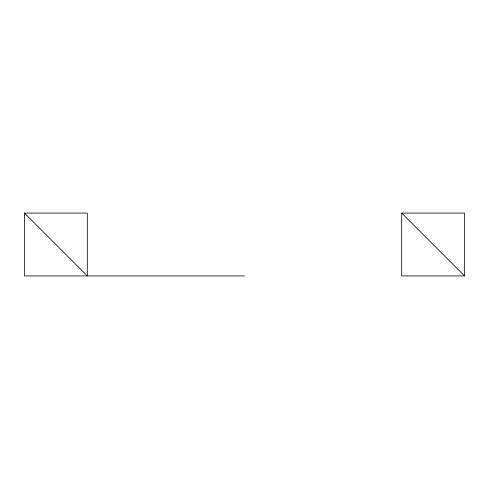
<?xml version="1.0" encoding="UTF-8"?>
<svg xmlns="http://www.w3.org/2000/svg" width="489" height="489" viewBox="0 0 489 489"><rect width="100%" height="100%" fill="white"/><g stroke="black" fill="none" stroke-linecap="round" stroke-linejoin="round"><path stroke-width="0.73" d="M24.45 213.07L87.305 213.07L87.305 275.93L24.45 213.07L24.45 275.93L244.433 275.93M401.695 213.07L464.55 213.07L464.55 275.93L401.695 275.93L401.695 213.07L464.55 275.93"/></g></svg>
